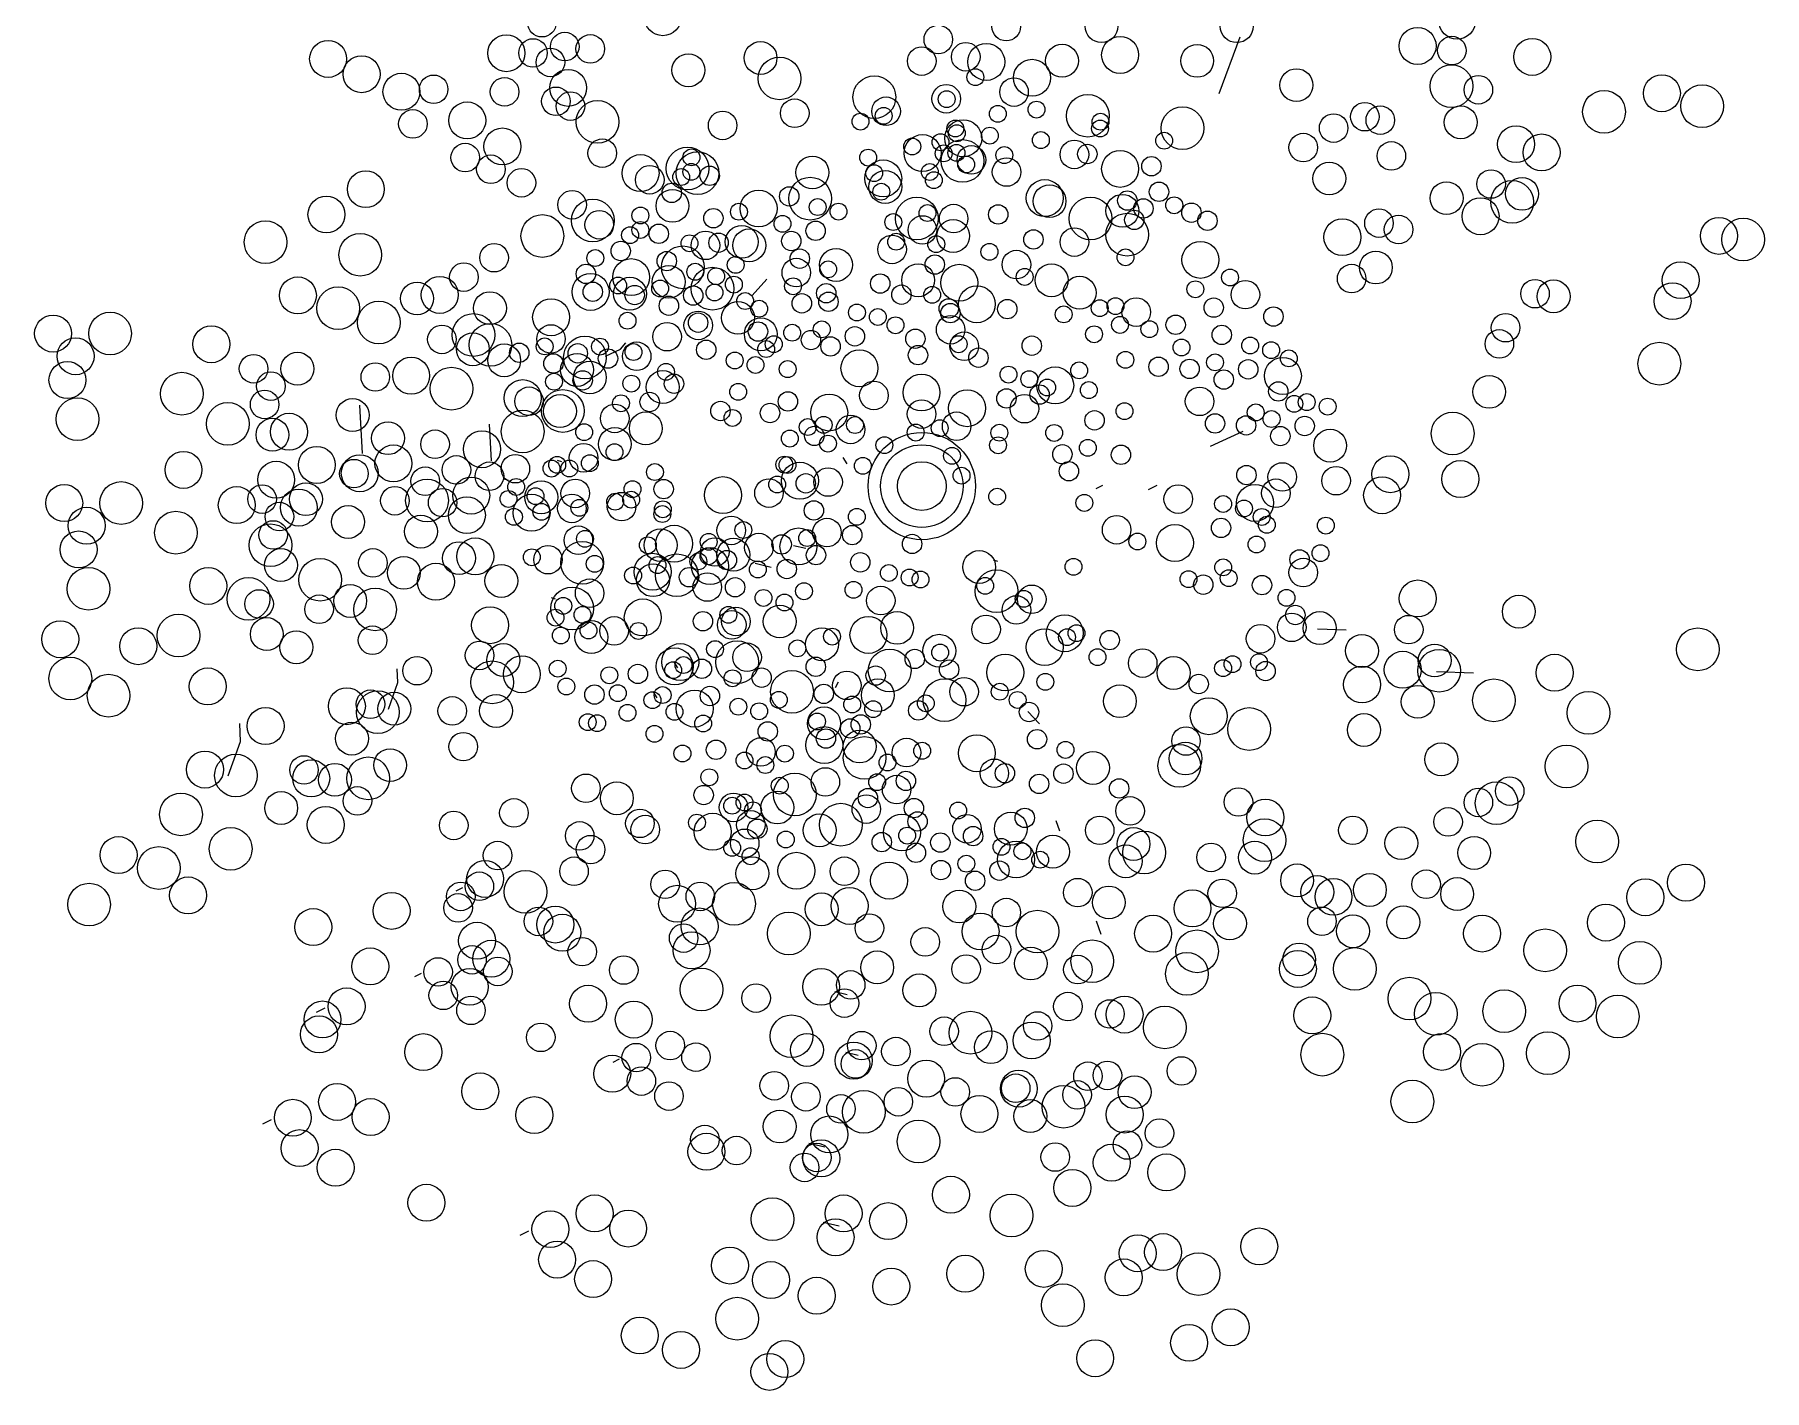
# Model space of a CAD drawing. Header units: millimetres. Extents: x 441061 to 442903, y 4515148 to 4515613.
# Drawn here: x 442193.376 to 442194.817, y 4515581.066 to 4515582.196 of the extents above; entities that cross this region are included whole.
import ezdxf

# ---------------------------------------------------------------- set-up
doc = ezdxf.new("R2010")
doc.units = ezdxf.units.MM
doc.layers.add('01_piscinas', color=254, linetype='Continuous')

msp = doc.modelspace()

# ---------------------------------------------------------------- linework, layer by layer
at = {"layer": '01_piscinas'}
for p, q in [((442194.363, 4515582.1468, 0), (442194.3805, 4515582.194, 0)), ((442193.9862, 4515581.992, 0), (442193.974, 4515581.9785, 0)), ((442193.6468, 4515581.8869, 0), (442193.6489, 4515581.8469, 0)), ((442193.7549, 4515581.8713, 0), (442193.7565, 4515581.8406, 0)), ((442194.3559, 4515581.8529, 0), (442194.383, 4515581.8653, 0)), ((442193.8152, 4515581.8397, 0), (442193.8117, 4515581.8408, 0)), ((442194.0531, 4515581.8382, 0), (442194.0498, 4515581.8435, 0)), ((442193.7709, 4515581.8242, 0), (442193.7674, 4515581.8254, 0)), ((442194.2659, 4515581.82, 0), (442194.2604, 4515581.8173, 0)), ((442194.3111, 4515581.8202, 0), (442194.3039, 4515581.8166, 0)), ((442194.0187, 4515581.7675, 0), (442194.0084, 4515581.7699, 0)), ((442193.9897, 4515581.7519, 0), (442193.9763, 4515581.755, 0)), ((442194.1785, 4515581.7568, 0), (442194.1751, 4515581.7579, 0)), ((442193.8101, 4515581.7253, 0), (442193.8066, 4515581.7264, 0)), ((442194.6248, 4515581.7217, 0), (442194.6257, 4515581.719, 0)), ((442194.4451, 4515581.7008, 0), (442194.4689, 4515581.6999, 0)), ((442194.7776, 4515581.6923, 0), (442194.7788, 4515581.6889, 0)), ((442193.912, 4515581.6683, 0), (442193.9087, 4515581.6736, 0)), ((442194.544, 4515581.6651, 0), (442194.575, 4515581.664, 0)), ((442194.0455, 4515581.6562, 0), (442194.0431, 4515581.6515, 0)), ((442193.8947, 4515581.6433, 0), (442193.8914, 4515581.6486, 0)), ((442194.2036, 4515581.6319, 0), (442194.2132, 4515581.6216, 0)), ((442194.2875, 4515581.5655, 0), (442194.2868, 4515581.564, 0)), ((442194.227, 4515581.5409, 0), (442194.2299, 4515581.5324, 0)), ((442194.1659, 4515581.5257, 0), (442194.1652, 4515581.5242, 0)), ((442194.5269, 4515581.5288, 0), (442194.5278, 4515581.5261, 0)), ((442193.7326, 4515581.4849, 0), (442193.7271, 4515581.4821, 0)), ((442194.2606, 4515581.4573, 0), (442194.2643, 4515581.4463, 0)), ((442194.6504, 4515581.4416, 0), (442194.6515, 4515581.4381, 0)), ((442193.6981, 4515581.4135, 0), (442193.6926, 4515581.4107, 0)), ((442194.0531, 4515581.3958, 0), (442194.0428, 4515581.3982, 0)), ((442193.6178, 4515581.3845, 0), (442193.6106, 4515581.3809, 0)), ((442193.8632, 4515581.3421, 0), (442193.8577, 4515581.3393, 0)), ((442194.0623, 4515581.3452, 0), (442194.052, 4515581.3476, 0)), ((442193.573, 4515581.2917, 0), (442193.5658, 4515581.2881, 0)), ((442194.0345, 4515581.2687, 0), (442194.0211, 4515581.2718, 0)), ((442194.0464, 4515581.2029, 0), (442194.033, 4515581.206, 0)), ((442193.7876, 4515581.1988, 0), (442193.7804, 4515581.1952, 0))]:
    msp.add_line(p, q, dxfattribs=at)
at = {"layer": '01_piscinas', "elevation": 0}
for points in [[(442193.8516, 4515581.9279), (442193.8641, 4515581.9338), (442193.8641, 4515581.9338), (442193.8687, 4515581.9389)], [(442193.6708, 4515581.6338), (442193.6786, 4515581.6559), (442193.6786, 4515581.6559), (442193.6781, 4515581.6674)], [(442193.5374, 4515581.5781), (442193.5476, 4515581.6068), (442193.5476, 4515581.6068), (442193.5469, 4515581.6218)]]:
    msp.add_lwpolyline(points, dxfattribs=at)
at = {"layer": '01_piscinas'}
for centre, radius in [((442193.7987, 4515582.2057, 0), 0.0119), ((442193.8995, 4515582.2103, 0), 0.0154), ((442194.1856, 4515582.2024, 0), 0.0119), ((442194.265, 4515582.2029, 0), 0.0137), ((442194.3777, 4515582.2028, 0), 0.0137), ((442194.5613, 4515582.2074, 0), 0.0154), ((442194.129, 4515582.1917, 0), 0.0119), ((442194.5284, 4515582.1863, 0), 0.0154), ((442193.6206, 4515582.1755, 0), 0.0154), ((442193.7691, 4515582.1803, 0), 0.0154), ((442193.7913, 4515582.1805, 0), 0.0119), ((442193.8058, 4515582.1726, 0), 0.0119), ((442193.8178, 4515582.1858, 0), 0.0119), ((442193.839, 4515582.1839, 0), 0.0119), ((442193.9809, 4515582.1763, 0), 0.0137), ((442194.1152, 4515582.1737, 0), 0.0119), ((442194.1519, 4515582.1773, 0), 0.0119), ((442194.169, 4515582.173, 0), 0.0154), ((442194.2321, 4515582.174, 0), 0.0137), ((442194.2805, 4515582.1788, 0), 0.0154), ((442194.3447, 4515582.1739, 0), 0.0137), ((442194.5569, 4515582.1825, 0), 0.0119), ((442194.6239, 4515582.1772, 0), 0.0154), ((442193.6485, 4515582.1628, 0), 0.0154), ((442193.9208, 4515582.1661, 0), 0.0137), ((442193.9967, 4515582.1593, 0), 0.0178), ((442194.2071, 4515582.1598, 0), 0.0154), ((442194.5566, 4515582.1528, 0), 0.0178), ((442193.6817, 4515582.1482, 0), 0.0154), ((442193.7085, 4515582.1502, 0), 0.0119), ((442193.7676, 4515582.1481, 0), 0.0119), ((442193.8206, 4515582.1514, 0), 0.0154), ((442194.0757, 4515582.1437, 0), 0.0178), ((442194.1599, 4515582.1603, 0), 0.00702), ((442194.1921, 4515582.1479, 0), 0.0119), ((442194.4274, 4515582.1537, 0), 0.0137), ((442194.579, 4515582.1498, 0), 0.0119), ((442194.7319, 4515582.1469, 0), 0.0154), ((442193.8104, 4515582.1402, 0), 0.0119), ((442193.8225, 4515582.1362, 0), 0.0119), ((442193.8451, 4515582.1231, 0), 0.0178), ((442194.0094, 4515582.1303, 0), 0.0119), ((442194.0855, 4515582.1319, 0), 0.0119), ((442194.1356, 4515582.1423, 0), 0.0119), ((442194.136, 4515582.142, 0), 0.00702), ((442194.2536, 4515582.1282, 0), 0.0178), ((442194.6837, 4515582.1315, 0), 0.0178), ((442194.7654, 4515582.1361, 0), 0.0178), ((442193.6912, 4515582.1214, 0), 0.0119), ((442193.7365, 4515582.1243, 0), 0.0154), ((442193.9493, 4515582.1201, 0), 0.0119), ((442194.0642, 4515582.1233, 0), 0.00702), ((442194.0835, 4515582.1281, 0), 0.00702), ((442194.1786, 4515582.1298, 0), 0.00702), ((442194.2108, 4515582.1333, 0), 0.00702), ((442194.2642, 4515582.1232, 0), 0.00702), ((442194.3325, 4515582.1178, 0), 0.0178), ((442194.4584, 4515582.1179, 0), 0.0119), ((442194.4844, 4515582.1274, 0), 0.0119), ((442194.4973, 4515582.1245, 0), 0.0119), ((442194.5643, 4515582.1227, 0), 0.0137), ((442193.7658, 4515582.1026, 0), 0.0154), ((442194.1159, 4515582.0971, 0), 0.0154), ((442194.1308, 4515582.1061, 0), 0.00702), ((442194.1498, 4515582.1094, 0), 0.0154), ((442194.1432, 4515582.1176, 0), 0.00702), ((442194.1444, 4515582.1136, 0), 0.00702), ((442194.172, 4515582.1116, 0), 0.00702), ((442194.2145, 4515582.1079, 0), 0.00702), ((442194.2638, 4515582.1176, 0), 0.00702), ((442194.3172, 4515582.1074, 0), 0.00702), ((442194.4331, 4515582.1017, 0), 0.0119), ((442194.6104, 4515582.1045, 0), 0.0154), ((442194.6317, 4515582.0976, 0), 0.0154), ((442193.7348, 4515582.0933, 0), 0.0119), ((442193.849, 4515582.097, 0), 0.0119), ((442193.9201, 4515582.0842, 0), 0.0178), ((442193.9284, 4515582.0804, 0), 0.0178), ((442193.9233, 4515582.0935, 0), 0.00702), ((442194.0706, 4515582.0933, 0), 0.00702), ((442194.1073, 4515582.1026, 0), 0.00702), ((442194.1335, 4515582.0968, 0), 0.00702), ((442194.1492, 4515582.0905, 0), 0.0178), ((442194.1441, 4515582.0973, 0), 0.00702), ((442194.1566, 4515582.0914, 0), 0.0119), ((442194.184, 4515582.0954, 0), 0.00702), ((442194.2424, 4515582.0959, 0), 0.0119), ((442194.2532, 4515582.0963, 0), 0.00808), ((442194.2805, 4515582.0839, 0), 0.0154), ((442194.5065, 4515582.0947, 0), 0.0119), ((442193.7562, 4515582.0836, 0), 0.0119), ((442193.7817, 4515582.0723, 0), 0.0119), ((442193.8809, 4515582.0804, 0), 0.0154), ((442193.8886, 4515582.0748, 0), 0.0119), ((442193.9147, 4515582.0771, 0), 0.00702), ((442193.9232, 4515582.0814, 0), 0.00702), ((442193.9385, 4515582.0782, 0), 0.00808), ((442194.0241, 4515582.0809, 0), 0.0137), ((442194.0831, 4515582.076, 0), 0.0154), ((442194.0756, 4515582.0803, 0), 0.00702), ((442194.1219, 4515582.0813, 0), 0.00702), ((442194.1522, 4515582.0876, 0), 0.00702), ((442194.1859, 4515582.0813, 0), 0.0119), ((442194.3066, 4515582.0861, 0), 0.00808), ((442194.4548, 4515582.0759, 0), 0.0137), ((442194.5896, 4515582.0713, 0), 0.0119), ((442193.652, 4515582.067, 0), 0.0154), ((442193.9069, 4515582.0639, 0), 0.00808), ((442194.0048, 4515582.061, 0), 0.00808), ((442194.0223, 4515582.0591, 0), 0.0178), ((442194.0848, 4515582.0689, 0), 0.0137), ((442194.0815, 4515582.0649, 0), 0.00702), ((442194.1253, 4515582.0745, 0), 0.00702), ((442194.2177, 4515582.0596, 0), 0.0154), ((442194.2217, 4515582.057, 0), 0.0137), ((442194.3129, 4515582.0648, 0), 0.00808), ((442194.5525, 4515582.0595, 0), 0.0137), ((442194.6071, 4515582.0564, 0), 0.0178), ((442194.6154, 4515582.0631, 0), 0.0137), ((442193.6192, 4515582.0459, 0), 0.0154), ((442193.8239, 4515582.054, 0), 0.0119), ((442193.8411, 4515582.0409, 0), 0.0178), ((442193.9075, 4515582.0531, 0), 0.0137), ((442193.9629, 4515582.0482, 0), 0.00702), ((442193.9793, 4515582.0509, 0), 0.0154), ((442194.0285, 4515582.0521, 0), 0.00702), ((442194.0459, 4515582.0483, 0), 0.00702), ((442194.1112, 4515582.0425, 0), 0.0178), ((442194.12, 4515582.0471, 0), 0.00702), ((442194.1418, 4515582.0425, 0), 0.0119), ((442194.2559, 4515582.0426, 0), 0.0178), ((442194.2824, 4515582.049, 0), 0.0137), ((442194.2865, 4515582.0575, 0), 0.00808), ((442194.2999, 4515582.0509, 0), 0.00808), ((442194.3256, 4515582.0536, 0), 0.00702), ((442194.3399, 4515582.0474, 0), 0.00808), ((442194.5808, 4515582.0444, 0), 0.0154), ((442193.5685, 4515582.0229, 0), 0.0178), ((442193.7991, 4515582.028, 0), 0.0178), ((442193.8465, 4515582.0373, 0), 0.0119), ((442193.8808, 4515582.033, 0), 0.00702), ((442193.8808, 4515582.0451, 0), 0.00702), ((442193.9416, 4515582.0428, 0), 0.00808), ((442193.9992, 4515582.0381, 0), 0.00702), ((442194.0268, 4515582.0323, 0), 0.00808), ((442194.0915, 4515582.0396, 0), 0.00702), ((442194.1158, 4515582.033, 0), 0.0119), ((442194.1414, 4515582.028, 0), 0.0137), ((442194.1789, 4515582.0459, 0), 0.00808), ((442194.2863, 4515582.0291, 0), 0.0178), ((442194.2923, 4515582.0414, 0), 0.00808), ((442194.3533, 4515582.0407, 0), 0.00808), ((442194.4657, 4515582.027, 0), 0.0154), ((442194.4962, 4515582.0387, 0), 0.0119), ((442194.5125, 4515582.0334, 0), 0.0119), ((442194.7795, 4515582.0281, 0), 0.0154), ((442194.7996, 4515582.0251, 0), 0.0178), ((442193.6474, 4515582.0124, 0), 0.0178), ((442193.8722, 4515582.0287, 0), 0.00702), ((442193.8961, 4515582.0298, 0), 0.00808), ((442193.9217, 4515582.0219, 0), 0.00702), ((442193.935, 4515582.0202, 0), 0.0119), ((442193.9459, 4515582.0224, 0), 0.00808), ((442193.9652, 4515582.0231, 0), 0.0137), ((442193.9715, 4515582.0202, 0), 0.0137), ((442194.0065, 4515582.0238, 0), 0.00808), ((442194.0905, 4515582.0168, 0), 0.0119), ((442194.0939, 4515582.0232, 0), 0.00702), ((442194.1273, 4515582.0212, 0), 0.00702), ((442194.2083, 4515582.0251, 0), 0.00808), ((442194.2424, 4515582.0229, 0), 0.0119), ((442193.7589, 4515582.0099, 0), 0.0119), ((442193.8432, 4515582.0096, 0), 0.00702), ((442193.8644, 4515582.0155, 0), 0.00808), ((442193.9028, 4515582.0071, 0), 0.00808), ((442193.9161, 4515582.0019, 0), 0.0178), ((442193.9602, 4515582.0039, 0), 0.00702), ((442194.0136, 4515582.0091, 0), 0.00808), ((442194.0438, 4515582.0039, 0), 0.0137), ((442194.1261, 4515582.0042, 0), 0.00808), ((442194.1716, 4515582.0148, 0), 0.00702), ((442194.1941, 4515582.0042, 0), 0.0119), ((442194.285, 4515582.0102, 0), 0.00702), ((442194.3474, 4515582.0081, 0), 0.0154), ((442194.4936, 4515582.0017, 0), 0.0137), ((442193.7337, 4515581.9937, 0), 0.0119), ((442193.8393, 4515581.9814, 0), 0.0154), ((442193.8354, 4515581.9964, 0), 0.00808), ((442193.8731, 4515581.9937, 0), 0.0154), ((442193.9044, 4515581.9898, 0), 0.0137), ((442193.9265, 4515581.9982, 0), 0.00702), ((442193.9408, 4515581.9841, 0), 0.0178), ((442193.9439, 4515581.9944, 0), 0.00702), ((442194.0107, 4515581.9975, 0), 0.0119), ((442194.0373, 4515582.0002, 0), 0.00702), ((442194.0806, 4515581.9884, 0), 0.00808), ((442194.1122, 4515581.9911, 0), 0.0137), ((442194.1465, 4515581.989, 0), 0.0154), ((442194.201, 4515581.9939, 0), 0.00702), ((442194.2234, 4515581.9911, 0), 0.0137), ((442194.3721, 4515581.9934, 0), 0.00702), ((442194.4734, 4515581.9925, 0), 0.0119), ((442194.7476, 4515581.9912, 0), 0.0154), ((442193.5954, 4515581.9785, 0), 0.0154), ((442193.629, 4515581.9678, 0), 0.0178), ((442193.6947, 4515581.9759, 0), 0.0137), ((442193.7136, 4515581.9789, 0), 0.0154), ((442193.8411, 4515581.9815, 0), 0.00808), ((442193.8623, 4515581.9868, 0), 0.00702), ((442193.8721, 4515581.9799, 0), 0.0137), ((442193.876, 4515581.9788, 0), 0.00808), ((442193.8972, 4515581.9842, 0), 0.00702), ((442193.9248, 4515581.9784, 0), 0.00808), ((442193.9425, 4515581.9809, 0), 0.00702), ((442193.9587, 4515581.9875, 0), 0.00702), ((442194.008, 4515581.9861, 0), 0.00702), ((442194.0356, 4515581.9803, 0), 0.00808), ((442194.0983, 4515581.9791, 0), 0.00808), ((442194.1239, 4515581.979, 0), 0.00702), ((442194.1611, 4515581.9711, 0), 0.0154), ((442194.2468, 4515581.9807, 0), 0.0137), ((442194.3432, 4515581.9836, 0), 0.00702), ((442194.3849, 4515581.9791, 0), 0.0119), ((442194.6262, 4515581.9799, 0), 0.0119), ((442194.6417, 4515581.9777, 0), 0.0137), ((442194.7408, 4515581.9737, 0), 0.0154), ((442193.6629, 4515581.9559, 0), 0.0178), ((442193.7554, 4515581.9679, 0), 0.0137), ((442193.8064, 4515581.9603, 0), 0.0154), ((442193.9045, 4515581.9699, 0), 0.00808), ((442193.9621, 4515581.9598, 0), 0.0137), ((442193.9681, 4515581.9738, 0), 0.00702), ((442193.9797, 4515581.9674, 0), 0.00702), ((442194.0153, 4515581.9719, 0), 0.00808), ((442194.0375, 4515581.9732, 0), 0.00808), ((442194.0612, 4515581.9643, 0), 0.00702), ((442194.1377, 4515581.9676, 0), 0.00808), ((442194.1391, 4515581.9637, 0), 0.00808), ((442194.1865, 4515581.9671, 0), 0.00808), ((442194.2335, 4515581.9627, 0), 0.00702), ((442194.2635, 4515581.9678, 0), 0.00702), ((442194.2767, 4515581.9695, 0), 0.00702), ((442194.2939, 4515581.9646, 0), 0.0119), ((442194.3585, 4515581.9683, 0), 0.00808), ((442194.4083, 4515581.9609, 0), 0.00808), ((442193.3914, 4515581.9467, 0), 0.0154), ((442193.4389, 4515581.9467, 0), 0.0178), ((442193.5233, 4515581.9378, 0), 0.0154), ((442193.7154, 4515581.9418, 0), 0.0119), ((442193.7418, 4515581.9455, 0), 0.0178), ((442193.7558, 4515581.9373, 0), 0.0178), ((442193.8063, 4515581.9422, 0), 0.0119), ((442193.8701, 4515581.9574, 0), 0.00702), ((442193.903, 4515581.9441, 0), 0.0119), ((442193.929, 4515581.9535, 0), 0.0119), ((442193.9289, 4515581.9558, 0), 0.00808), ((442193.9811, 4515581.9461, 0), 0.0137), ((442193.9788, 4515581.9484, 0), 0.00808), ((442194.0072, 4515581.9474, 0), 0.00702), ((442194.0319, 4515581.9502, 0), 0.00702), ((442194.0786, 4515581.9605, 0), 0.00702), ((442194.0934, 4515581.9536, 0), 0.00702), ((442194.1393, 4515581.9499, 0), 0.0119), ((442194.2804, 4515581.9539, 0), 0.00702), ((442194.3049, 4515581.9504, 0), 0.00702), ((442194.3268, 4515581.954, 0), 0.00808), ((442194.3652, 4515581.9456, 0), 0.00808), ((442194.6017, 4515581.9516, 0), 0.0119), ((442193.4102, 4515581.9278, 0), 0.0154), ((442193.7412, 4515581.9336, 0), 0.0137), ((442193.801, 4515581.936, 0), 0.00702), ((442193.8346, 4515581.9268, 0), 0.0178), ((442193.8471, 4515581.9358, 0), 0.00702), ((442193.8777, 4515581.9278, 0), 0.0119), ((442193.9356, 4515581.9332, 0), 0.00808), ((442193.9856, 4515581.9338, 0), 0.00702), ((442193.9919, 4515581.9379, 0), 0.00702), ((442194.0229, 4515581.9413, 0), 0.00808), ((442194.0392, 4515581.936, 0), 0.00808), ((442194.0595, 4515581.9444, 0), 0.00808), ((442194.1099, 4515581.9424, 0), 0.00808), ((442194.1506, 4515581.9361, 0), 0.0119), ((442194.146, 4515581.9378, 0), 0.00702), ((442194.2069, 4515581.9366, 0), 0.00808), ((442194.2588, 4515581.9461, 0), 0.00702), ((442194.3316, 4515581.9351, 0), 0.00702), ((442194.3889, 4515581.9367, 0), 0.00702), ((442194.4063, 4515581.9329, 0), 0.00702), ((442194.5965, 4515581.9381, 0), 0.0119), ((442194.7298, 4515581.9216, 0), 0.0178), ((442193.5585, 4515581.9174, 0), 0.0119), ((442193.595, 4515581.9174, 0), 0.0137), ((442193.6898, 4515581.9116, 0), 0.0154), ((442193.7673, 4515581.9244, 0), 0.0137), ((442193.7798, 4515581.9307, 0), 0.00808), ((442193.8083, 4515581.9218, 0), 0.00808), ((442193.828, 4515581.9164, 0), 0.0137), ((442193.8286, 4515581.9302, 0), 0.00808), ((442193.8538, 4515581.9259, 0), 0.00808), ((442193.875, 4515581.9313, 0), 0.00702), ((442193.9594, 4515581.9243, 0), 0.00702), ((442193.9767, 4515581.9205, 0), 0.00702), ((442194.0633, 4515581.9178, 0), 0.0154), ((442194.1121, 4515581.9287, 0), 0.00808), ((442194.1625, 4515581.9266, 0), 0.00808), ((442194.2849, 4515581.9248, 0), 0.00702), ((442194.3125, 4515581.919, 0), 0.00808), ((442194.3384, 4515581.9173, 0), 0.00808), ((442194.3596, 4515581.9227, 0), 0.00702), ((442194.3872, 4515581.9169, 0), 0.00808), ((442194.4161, 4515581.9114, 0), 0.0154), ((442194.4211, 4515581.926, 0), 0.00702), ((442193.4034, 4515581.908, 0), 0.0154), ((442193.4987, 4515581.8966, 0), 0.0178), ((442193.5729, 4515581.9029, 0), 0.0119), ((442193.6599, 4515581.9105, 0), 0.0119), ((442193.7234, 4515581.9008, 0), 0.0178), ((442193.8088, 4515581.9066, 0), 0.00702), ((442193.8327, 4515581.9077, 0), 0.00808), ((442193.8387, 4515581.9101, 0), 0.0137), ((442193.8732, 4515581.905, 0), 0.00702), ((442193.8994, 4515581.9021, 0), 0.0137), ((442193.9021, 4515581.9148, 0), 0.00702), ((442193.9088, 4515581.9049, 0), 0.00808), ((442194.0035, 4515581.9171, 0), 0.00702), ((442194.115, 4515581.8976, 0), 0.0154), ((442194.1875, 4515581.9125, 0), 0.00702), ((442194.2048, 4515581.9087, 0), 0.00702), ((442194.2264, 4515581.9035, 0), 0.0154), ((442194.2464, 4515581.916, 0), 0.00702), ((442194.3669, 4515581.9084, 0), 0.00808), ((442194.588, 4515581.8981, 0), 0.0137), ((442193.5677, 4515581.8876, 0), 0.0119), ((442193.7827, 4515581.8929, 0), 0.0154), ((442193.788, 4515581.8903, 0), 0.0119), ((442193.8162, 4515581.8822, 0), 0.0178), ((442193.8138, 4515581.8821, 0), 0.0137), ((442193.8646, 4515581.8886, 0), 0.00702), ((442193.8885, 4515581.8897, 0), 0.00808), ((442193.9622, 4515581.8981, 0), 0.00702), ((442194.0037, 4515581.8901, 0), 0.00808), ((442194.0381, 4515581.8809, 0), 0.0154), ((442194.0753, 4515581.8951, 0), 0.0119), ((442194.153, 4515581.8845, 0), 0.0154), ((442194.1858, 4515581.8926, 0), 0.00808), ((442194.2008, 4515581.8841, 0), 0.0119), ((442194.2134, 4515581.8959, 0), 0.00808), ((442194.2197, 4515581.9018, 0), 0.00702), ((442194.2544, 4515581.8996, 0), 0.00702), ((442194.3467, 4515581.8902, 0), 0.0119), ((442194.4123, 4515581.8985, 0), 0.00808), ((442194.436, 4515581.8896, 0), 0.00702), ((442193.4118, 4515581.8753, 0), 0.0178), ((442193.5371, 4515581.8715, 0), 0.0178), ((442193.641, 4515581.8788, 0), 0.0137), ((442193.7827, 4515581.8651, 0), 0.0178), ((442193.8594, 4515581.876, 0), 0.0119), ((442193.8853, 4515581.8677, 0), 0.0137), ((442193.9475, 4515581.8822, 0), 0.00808), ((442193.9576, 4515581.8764, 0), 0.00702), ((442193.9888, 4515581.8805, 0), 0.00808), ((442194.1151, 4515581.8796, 0), 0.0119), ((442194.1443, 4515581.8695, 0), 0.0119), ((442194.2592, 4515581.8744, 0), 0.00808), ((442194.2841, 4515581.882, 0), 0.00702), ((442194.3935, 4515581.881, 0), 0.00702), ((442194.4067, 4515581.8755, 0), 0.00702), ((442194.4256, 4515581.8881, 0), 0.00702), ((442194.4534, 4515581.8858, 0), 0.00702), ((442194.5576, 4515581.8634, 0), 0.0178), ((442193.5742, 4515581.8624, 0), 0.0137), ((442193.588, 4515581.8649, 0), 0.0154), ((442193.6705, 4515581.8595, 0), 0.0137), ((442193.8339, 4515581.8645, 0), 0.00702), ((442193.8595, 4515581.8546, 0), 0.0137), ((442194.0202, 4515581.8688, 0), 0.00702), ((442194.0257, 4515581.8614, 0), 0.00808), ((442194.0335, 4515581.8706, 0), 0.00702), ((442194.0559, 4515581.8668, 0), 0.0119), ((442194.0596, 4515581.8705, 0), 0.00702), ((442194.1102, 4515581.8642, 0), 0.00702), ((442194.1302, 4515581.8679, 0), 0.00702), ((442194.1799, 4515581.8641, 0), 0.00702), ((442194.2255, 4515581.8639, 0), 0.00702), ((442194.3596, 4515581.8718, 0), 0.00808), ((442194.3855, 4515581.8702, 0), 0.00808), ((442194.414, 4515581.8613, 0), 0.00808), ((442194.4343, 4515581.8697, 0), 0.00808), ((442194.4555, 4515581.8533, 0), 0.0137), ((442193.6112, 4515581.8372, 0), 0.0154), ((442193.675, 4515581.8385, 0), 0.0154), ((442193.7097, 4515581.8545, 0), 0.0119), ((442193.7488, 4515581.8503, 0), 0.0154), ((442193.8334, 4515581.8432, 0), 0.0119), ((442193.8592, 4515581.8479, 0), 0.00702), ((442194.0053, 4515581.8592, 0), 0.00702), ((442194.0371, 4515581.855, 0), 0.00702), ((442194.1153, 4515581.8196, 0), 0.0447), ((442194.0841, 4515581.8537, 0), 0.00702), ((442194.1153, 4515581.8196, 0), 0.0344), ((442194.1788, 4515581.8536, 0), 0.00702), ((442194.2324, 4515581.8461, 0), 0.00808), ((442194.2536, 4515581.8515, 0), 0.00702), ((442194.2812, 4515581.8457, 0), 0.00808), ((442193.5001, 4515581.8331, 0), 0.0154), ((442193.5773, 4515581.8249, 0), 0.0154), ((442193.6421, 4515581.83, 0), 0.0119), ((442193.647, 4515581.8303, 0), 0.0154), ((442193.7275, 4515581.8331, 0), 0.0119), ((442193.755, 4515581.8278, 0), 0.0119), ((442193.7766, 4515581.8341, 0), 0.0119), ((442193.8067, 4515581.8342, 0), 0.00702), ((442193.8115, 4515581.8373, 0), 0.00702), ((442193.8216, 4515581.8343, 0), 0.00702), ((442193.8386, 4515581.8387, 0), 0.00702), ((442193.8929, 4515581.8313, 0), 0.00702), ((442194.0007, 4515581.8375, 0), 0.00702), ((442194.0034, 4515581.8372, 0), 0.00702), ((442194.0137, 4515581.8241, 0), 0.0154), ((442194.0661, 4515581.8365, 0), 0.00702), ((442194.1153, 4515581.8196, 0), 0.0203), ((442194.1404, 4515581.8448, 0), 0.00702), ((442194.2378, 4515581.832, 0), 0.00808), ((442194.4156, 4515581.8272, 0), 0.0119), ((442194.5057, 4515581.8295, 0), 0.0154), ((442194.564, 4515581.8255, 0), 0.0154), ((442193.703, 4515581.8076, 0), 0.0178), ((442193.7015, 4515581.8237, 0), 0.0119), ((442193.7398, 4515581.8117, 0), 0.0154), ((442193.7773, 4515581.8189, 0), 0.00702), ((442193.7982, 4515581.8103, 0), 0.0137), ((442193.8265, 4515581.8135, 0), 0.0119), ((442193.8742, 4515581.817, 0), 0.00702), ((442193.9002, 4515581.8171, 0), 0.00808), ((442193.9496, 4515581.8121, 0), 0.0154), ((442193.9879, 4515581.8138, 0), 0.0119), ((442193.9947, 4515581.8209, 0), 0.00702), ((442194.0186, 4515581.8219, 0), 0.00808), ((442194.0372, 4515581.823, 0), 0.0119), ((442194.1484, 4515581.8283, 0), 0.00702), ((442194.3858, 4515581.8288, 0), 0.00808), ((442194.4103, 4515581.8137, 0), 0.0119), ((442194.4605, 4515581.8241, 0), 0.0119), ((442194.4988, 4515581.812, 0), 0.0154), ((442193.4007, 4515581.8055, 0), 0.0154), ((442193.4481, 4515581.8055, 0), 0.0178), ((442193.5445, 4515581.8038, 0), 0.0154), ((442193.5656, 4515581.8088, 0), 0.0119), ((442193.5962, 4515581.8017, 0), 0.0154), ((442193.6021, 4515581.8087, 0), 0.0137), ((442193.6762, 4515581.8074, 0), 0.0119), ((442193.716, 4515581.8058, 0), 0.0119), ((442193.7362, 4515581.7954, 0), 0.0154), ((442193.7709, 4515581.8089, 0), 0.00702), ((442193.7901, 4515581.7974, 0), 0.0154), ((442193.7934, 4515581.8112, 0), 0.00702), ((442193.8237, 4515581.801, 0), 0.0119), ((442193.8598, 4515581.8066, 0), 0.00702), ((442193.8651, 4515581.8025, 0), 0.0119), ((442193.8731, 4515581.8083, 0), 0.00702), ((442194.1781, 4515581.8108, 0), 0.00702), ((442194.2507, 4515581.8056, 0), 0.00702), ((442194.3289, 4515581.8088, 0), 0.0119), ((442194.3663, 4515581.8047, 0), 0.00702), ((442194.3929, 4515581.8056, 0), 0.0154), ((442193.4194, 4515581.7866, 0), 0.0154), ((442193.4938, 4515581.7808, 0), 0.0178), ((442193.58, 4515581.7942, 0), 0.0119), ((442193.6372, 4515581.7897, 0), 0.0137), ((442193.6979, 4515581.7817, 0), 0.0137), ((442193.7754, 4515581.794, 0), 0.00702), ((442193.7983, 4515581.7982, 0), 0.00702), ((442193.8299, 4515581.8015, 0), 0.00702), ((442193.8991, 4515581.7963, 0), 0.00702), ((442193.8995, 4515581.8003, 0), 0.00702), ((442194.0253, 4515581.7993, 0), 0.00808), ((442194.0611, 4515581.794, 0), 0.00702), ((442194.2776, 4515581.7832, 0), 0.0119), ((442194.3837, 4515581.8009, 0), 0.00702), ((442194.3985, 4515581.7939, 0), 0.00702), ((442193.4127, 4515581.7668, 0), 0.0154), ((442193.5726, 4515581.7703, 0), 0.0178), ((442193.5748, 4515581.7789, 0), 0.0119), ((442193.8291, 4515581.7745, 0), 0.0119), ((442193.8346, 4515581.7757, 0), 0.00702), ((442193.8976, 4515581.7704, 0), 0.0137), ((442193.9089, 4515581.7716, 0), 0.0154), ((442193.9565, 4515581.7827, 0), 0.0119), ((442193.9666, 4515581.783, 0), 0.00702), ((442194.0125, 4515581.7693, 0), 0.0154), ((442194.0197, 4515581.7763, 0), 0.00702), ((442194.0362, 4515581.7809, 0), 0.0119), ((442194.0573, 4515581.7788, 0), 0.00808), ((442194.2949, 4515581.7735, 0), 0.00702), ((442194.3262, 4515581.7722, 0), 0.0154), ((442194.3646, 4515581.7848, 0), 0.00808), ((442194.4027, 4515581.7874, 0), 0.00702), ((442194.4519, 4515581.7867, 0), 0.00702), ((442193.5813, 4515581.7538, 0), 0.0137), ((442193.6579, 4515581.7556, 0), 0.0119), ((442193.7297, 4515581.7596, 0), 0.0137), ((442193.7432, 4515581.761, 0), 0.0154), ((442193.7903, 4515581.7603, 0), 0.00702), ((442193.8038, 4515581.7583, 0), 0.0119), ((442193.8323, 4515581.7557, 0), 0.0178), ((442193.887, 4515581.7703, 0), 0.00702), ((442193.9388, 4515581.753, 0), 0.0154), ((442193.9376, 4515581.7611, 0), 0.00702), ((442193.9377, 4515581.7732, 0), 0.00702), ((442193.9428, 4515581.7647, 0), 0.0119), ((442193.9583, 4515581.7624, 0), 0.0137), ((442193.9529, 4515581.7579, 0), 0.00808), ((442193.9795, 4515581.7684, 0), 0.0119), ((442193.9985, 4515581.771, 0), 0.00808), ((442194.0271, 4515581.7621, 0), 0.00808), ((442194.1072, 4515581.7714, 0), 0.00808), ((442194.1631, 4515581.7522, 0), 0.0137), ((442194.3941, 4515581.771, 0), 0.00702), ((442194.43, 4515581.7585, 0), 0.00808), ((442194.4475, 4515581.7637, 0), 0.00702), ((442193.421, 4515581.7341, 0), 0.0178), ((442193.5207, 4515581.7364, 0), 0.0154), ((442193.614, 4515581.7416, 0), 0.0178), ((442193.6837, 4515581.7473, 0), 0.0137), ((442193.7104, 4515581.7399, 0), 0.0154), ((442193.7649, 4515581.7406, 0), 0.0137), ((442193.8427, 4515581.7548, 0), 0.00702), ((442193.8747, 4515581.7451, 0), 0.00702), ((442193.891, 4515581.7482, 0), 0.0154), ((442193.8913, 4515581.7412, 0), 0.0137), ((442193.895, 4515581.7538, 0), 0.00702), ((442193.9111, 4515581.7453, 0), 0.0178), ((442193.9213, 4515581.7437, 0), 0.00808), ((442193.9291, 4515581.7569, 0), 0.00702), ((442193.9786, 4515581.7501, 0), 0.00702), ((442194.0028, 4515581.7505, 0), 0.00808), ((442194.064, 4515581.7561, 0), 0.00808), ((442194.0878, 4515581.7472, 0), 0.00702), ((442194.2417, 4515581.7523, 0), 0.00702), ((442194.3664, 4515581.7519, 0), 0.00702), ((442194.4331, 4515581.7476, 0), 0.0119), ((442193.5543, 4515581.7257, 0), 0.0178), ((442193.639, 4515581.7239, 0), 0.0137), ((442193.8385, 4515581.7304, 0), 0.0119), ((442193.9365, 4515581.7355, 0), 0.0119), ((442193.9597, 4515581.7353, 0), 0.00808), ((442194.0171, 4515581.732, 0), 0.00702), ((442194.0584, 4515581.7332, 0), 0.00702), ((442194.1051, 4515581.7435, 0), 0.00702), ((442194.1142, 4515581.7418, 0), 0.00702), ((442194.1775, 4515581.732, 0), 0.0178), ((442194.168, 4515581.7365, 0), 0.00702), ((442194.2069, 4515581.7253, 0), 0.0119), ((442194.3375, 4515581.7421, 0), 0.00702), ((442194.3498, 4515581.7375, 0), 0.00808), ((442194.371, 4515581.7429, 0), 0.00702), ((442194.3987, 4515581.7371, 0), 0.00808), ((442194.5285, 4515581.726, 0), 0.0154), ((442193.5631, 4515581.7214, 0), 0.0119), ((442193.6131, 4515581.717, 0), 0.0119), ((442193.6597, 4515581.7169, 0), 0.0178), ((442193.824, 4515581.7177, 0), 0.0178), ((442193.8165, 4515581.7199, 0), 0.00702), ((442193.8828, 4515581.7102, 0), 0.0154), ((442193.9834, 4515581.7264, 0), 0.00702), ((442194.0008, 4515581.7226, 0), 0.00702), ((442194.0811, 4515581.7242, 0), 0.0119), ((442194.1941, 4515581.7164, 0), 0.0119), ((442194.2002, 4515581.7257, 0), 0.00702), ((442194.4191, 4515581.7265, 0), 0.00702), ((442194.6127, 4515581.715, 0), 0.0137), ((442193.496, 4515581.6951, 0), 0.0178), ((442193.5695, 4515581.6963, 0), 0.0137), ((442193.7555, 4515581.7037, 0), 0.0154), ((442193.8101, 4515581.71, 0), 0.00702), ((442193.8326, 4515581.7123, 0), 0.00702), ((442193.8589, 4515581.699, 0), 0.0119), ((442193.9329, 4515581.707, 0), 0.00808), ((442193.9569, 4515581.704, 0), 0.0119), ((442193.9541, 4515581.7123, 0), 0.00702), ((442193.9604, 4515581.7068, 0), 0.0119), ((442193.9969, 4515581.7068, 0), 0.0137), ((442194.0708, 4515581.6956, 0), 0.0154), ((442194.0947, 4515581.7015, 0), 0.0137), ((442194.1688, 4515581.7002, 0), 0.0119), ((442194.2344, 4515581.697, 0), 0.0154), ((442194.4235, 4515581.7019, 0), 0.0119), ((442194.4265, 4515581.7122, 0), 0.00808), ((442194.4468, 4515581.7013, 0), 0.0137), ((442194.521, 4515581.7, 0), 0.0119), ((442193.3974, 4515581.692, 0), 0.0154), ((442193.4624, 4515581.6862, 0), 0.0154), ((442193.5941, 4515581.6853, 0), 0.0137), ((442193.6576, 4515581.6912, 0), 0.0119), ((442193.8145, 4515581.6951, 0), 0.00702), ((442193.8399, 4515581.6938, 0), 0.0137), ((442193.8375, 4515581.6993, 0), 0.00702), ((442193.8791, 4515581.6989, 0), 0.00702), ((442194.0321, 4515581.6878, 0), 0.0137), ((442194.0405, 4515581.6942, 0), 0.00702), ((442194.1298, 4515581.6824, 0), 0.0137), ((442194.2177, 4515581.6854, 0), 0.0154), ((442194.2363, 4515581.6937, 0), 0.00702), ((442194.2442, 4515581.6971, 0), 0.00702), ((442194.2718, 4515581.6913, 0), 0.00808), ((442194.3975, 4515581.6924, 0), 0.0119), ((442194.482, 4515581.6823, 0), 0.0137), ((442194.7618, 4515581.6836, 0), 0.0178), ((442193.7468, 4515581.6785, 0), 0.0119), ((442193.7666, 4515581.6747, 0), 0.0137), ((442193.9093, 4515581.6694, 0), 0.0154), ((442193.914, 4515581.673, 0), 0.0154), ((442193.943, 4515581.6838, 0), 0.00702), ((442193.9614, 4515581.6729, 0), 0.0178), ((442193.9697, 4515581.677, 0), 0.0119), ((442194.0116, 4515581.6844, 0), 0.00702), ((442194.0885, 4515581.666, 0), 0.0178), ((442194.1094, 4515581.6756, 0), 0.00808), ((442194.1306, 4515581.6809, 0), 0.00702), ((442194.1848, 4515581.6643, 0), 0.0154), ((442194.2617, 4515581.6771, 0), 0.00702), ((442194.2993, 4515581.6721, 0), 0.0119), ((442194.3962, 4515581.6729, 0), 0.00702), ((442194.516, 4515581.6666, 0), 0.0154), ((442194.5463, 4515581.6658, 0), 0.0178), ((442194.5426, 4515581.6743, 0), 0.0137), ((442194.6426, 4515581.6641, 0), 0.0154), ((442193.4058, 4515581.6593, 0), 0.0178), ((442193.5203, 4515581.6527, 0), 0.0154), ((442193.6947, 4515581.6658, 0), 0.0119), ((442193.7572, 4515581.6561, 0), 0.0178), ((442193.782, 4515581.6628, 0), 0.0154), ((442193.8119, 4515581.6675, 0), 0.00702), ((442193.8549, 4515581.662, 0), 0.00702), ((442193.8787, 4515581.6631, 0), 0.00808), ((442193.9081, 4515581.6663, 0), 0.00702), ((442193.9167, 4515581.6705, 0), 0.00702), ((442193.932, 4515581.6674, 0), 0.00808), ((442193.9576, 4515581.6595, 0), 0.00702), ((442193.9818, 4515581.66, 0), 0.00808), ((442194.0071, 4515581.6482, 0), 0.0178), ((442194.0269, 4515581.6691, 0), 0.00808), ((442194.0528, 4515581.6536, 0), 0.0119), ((442194.0768, 4515581.6617, 0), 0.00808), ((442194.138, 4515581.6667, 0), 0.00808), ((442194.3251, 4515581.6639, 0), 0.0137), ((442194.3663, 4515581.6679, 0), 0.00702), ((442194.3741, 4515581.6713, 0), 0.00702), ((442194.4017, 4515581.6655, 0), 0.00808), ((442194.4821, 4515581.6543, 0), 0.0154), ((442193.4377, 4515581.645, 0), 0.0178), ((442193.6362, 4515581.6362, 0), 0.0154), ((442193.8191, 4515581.6526, 0), 0.00702), ((442193.8425, 4515581.6459, 0), 0.00808), ((442193.862, 4515581.6471, 0), 0.00702), ((442193.8993, 4515581.6455, 0), 0.00702), ((442193.9387, 4515581.6447, 0), 0.00808), ((442194.0336, 4515581.6465, 0), 0.00808), ((442194.0786, 4515581.6454, 0), 0.0137), ((442194.1342, 4515581.6413, 0), 0.0178), ((442194.1505, 4515581.6483, 0), 0.0119), ((442194.1802, 4515581.6483, 0), 0.00702), ((442194.2182, 4515581.6565, 0), 0.00702), ((442194.2803, 4515581.6404, 0), 0.0137), ((442194.346, 4515581.6547, 0), 0.00808), ((442194.5285, 4515581.6399, 0), 0.0137), ((442194.592, 4515581.6411, 0), 0.0178), ((442193.6559, 4515581.6379, 0), 0.0119), ((442193.662, 4515581.6312, 0), 0.0178), ((442193.6757, 4515581.6341, 0), 0.0137), ((442193.724, 4515581.6323, 0), 0.0119), ((442193.7605, 4515581.6323, 0), 0.0137), ((442193.87, 4515581.6307, 0), 0.00702), ((442193.8908, 4515581.6413, 0), 0.00702), ((442193.9092, 4515581.6315, 0), 0.00702), ((442193.926, 4515581.6342, 0), 0.0154), ((442193.9624, 4515581.6358, 0), 0.00702), ((442193.9798, 4515581.632, 0), 0.00702), ((442193.9961, 4515581.6415, 0), 0.00702), ((442194.0573, 4515581.6376, 0), 0.00702), ((442194.0747, 4515581.6338, 0), 0.00702), ((442194.1123, 4515581.6327, 0), 0.00808), ((442194.1186, 4515581.6386, 0), 0.00702), ((442194.1951, 4515581.6414, 0), 0.00702), ((442194.2046, 4515581.6314, 0), 0.00808), ((442194.3544, 4515581.6279, 0), 0.0154), ((442194.6708, 4515581.6307, 0), 0.0178), ((442193.5685, 4515581.6197, 0), 0.0154), ((442193.6404, 4515581.6092, 0), 0.0137), ((442193.8369, 4515581.6229, 0), 0.00702), ((442193.8447, 4515581.6221, 0), 0.00702), ((442193.9331, 4515581.6218, 0), 0.00702), ((442193.9869, 4515581.6152, 0), 0.00808), ((442194.0338, 4515581.6219, 0), 0.0137), ((442194.028, 4515581.6235, 0), 0.00702), ((442194.0556, 4515581.6177, 0), 0.00808), ((442194.0644, 4515581.621, 0), 0.00808), ((442194.388, 4515581.6172, 0), 0.0178), ((442194.4837, 4515581.6164, 0), 0.0137), ((442193.7332, 4515581.6025, 0), 0.0119), ((442193.8925, 4515581.6132, 0), 0.00702), ((442193.9438, 4515581.5999, 0), 0.00808), ((442193.9812, 4515581.5981, 0), 0.0119), ((442194.034, 4515581.6038, 0), 0.0154), ((442194.0354, 4515581.6093, 0), 0.00808), ((442194.0634, 4515581.6026, 0), 0.0137), ((442194.0676, 4515581.5931, 0), 0.0178), ((442194.1025, 4515581.5976, 0), 0.0119), ((442194.1611, 4515581.597, 0), 0.0154), ((442194.2113, 4515581.6087, 0), 0.00808), ((442194.3354, 4515581.6072, 0), 0.0119), ((442193.518, 4515581.5834, 0), 0.0154), ((442193.5438, 4515581.5785, 0), 0.0178), ((442193.6005, 4515581.5831, 0), 0.0119), ((442193.654, 4515581.5761, 0), 0.0178), ((442193.6723, 4515581.5871, 0), 0.0137), ((442193.9158, 4515581.5968, 0), 0.00702), ((442193.9675, 4515581.591, 0), 0.00702), ((442193.9849, 4515581.5872, 0), 0.00702), ((442194.0012, 4515581.5967, 0), 0.00702), ((442194.0867, 4515581.5893, 0), 0.00702), ((442194.1156, 4515581.5991, 0), 0.00702), ((442194.235, 4515581.5998, 0), 0.00702), ((442194.2579, 4515581.5848, 0), 0.0137), ((442194.3298, 4515581.5866, 0), 0.0178), ((442194.335, 4515581.5926, 0), 0.0137), ((442194.5481, 4515581.5919, 0), 0.0137), ((442194.6524, 4515581.586, 0), 0.0178), ((442193.6065, 4515581.5761, 0), 0.0154), ((442193.6263, 4515581.5749, 0), 0.0137), ((442193.8354, 4515581.5678, 0), 0.0119), ((442193.9382, 4515581.577, 0), 0.00702), ((442194.0094, 4515581.5626, 0), 0.0178), ((442194.0349, 4515581.5731, 0), 0.0119), ((442194.0781, 4515581.5729, 0), 0.00702), ((442194.0943, 4515581.5668, 0), 0.0119), ((442194.102, 4515581.574, 0), 0.00808), ((442194.1757, 4515581.5803, 0), 0.0119), ((442194.1845, 4515581.5804, 0), 0.00808), ((442194.213, 4515581.5715, 0), 0.00808), ((442194.2333, 4515581.58, 0), 0.00808), ((442193.5815, 4515581.5514, 0), 0.0137), ((442193.645, 4515581.5573, 0), 0.0119), ((442193.8612, 4515581.5595, 0), 0.0137), ((442193.9335, 4515581.5622, 0), 0.00808), ((442193.9949, 4515581.5518, 0), 0.0137), ((442193.9969, 4515581.57, 0), 0.00702), ((442194.0703, 4515581.5597, 0), 0.00808), ((442194.2797, 4515581.5677, 0), 0.00808), ((442194.3791, 4515581.5564, 0), 0.0119), ((442194.579, 4515581.556, 0), 0.0119), ((442194.5942, 4515581.5555, 0), 0.0178), ((442194.6051, 4515581.5655, 0), 0.0119), ((442193.498, 4515581.5461, 0), 0.0178), ((442193.6186, 4515581.5373, 0), 0.0154), ((442193.7754, 4515581.5473, 0), 0.0119), ((442193.8804, 4515581.5386, 0), 0.0119), ((442193.9584, 4515581.5519, 0), 0.0119), ((442193.9573, 4515581.5533, 0), 0.00702), ((442193.9675, 4515581.556, 0), 0.00702), ((442193.9746, 4515581.5495, 0), 0.00702), ((442194.0478, 4515581.5375, 0), 0.0178), ((442194.069, 4515581.5505, 0), 0.0119), ((442194.1087, 4515581.5513, 0), 0.00808), ((442194.1456, 4515581.5493, 0), 0.00702), ((442194.2011, 4515581.5432, 0), 0.00808), ((442194.2888, 4515581.549, 0), 0.0119), ((442194.4015, 4515581.5435, 0), 0.0154), ((442194.5538, 4515581.5398, 0), 0.0119), ((442193.7253, 4515581.5369, 0), 0.0119), ((442193.8302, 4515581.5282, 0), 0.0119), ((442193.8848, 4515581.5334, 0), 0.0119), ((442193.9279, 4515581.5392, 0), 0.00702), ((442193.941, 4515581.5316, 0), 0.0154), ((442193.9728, 4515581.5373, 0), 0.0119), ((442193.9782, 4515581.5341, 0), 0.00808), ((442194.0301, 4515581.5328, 0), 0.0137), ((442194.0987, 4515581.531, 0), 0.0154), ((442194.1031, 4515581.5284, 0), 0.00702), ((442194.1117, 4515581.5402, 0), 0.00808), ((442194.1529, 4515581.5341, 0), 0.0119), ((442194.158, 4515581.528, 0), 0.00808), ((442194.1894, 4515581.5341, 0), 0.0137), ((442194.2635, 4515581.5328, 0), 0.0119), ((442194.4009, 4515581.5246, 0), 0.0178), ((442194.4744, 4515581.5328, 0), 0.0119), ((442194.5148, 4515581.5221, 0), 0.0137), ((442194.678, 4515581.5235, 0), 0.0178), ((442193.446, 4515581.5122, 0), 0.0154), ((442193.5394, 4515581.5174, 0), 0.0178), ((442193.7618, 4515581.5118, 0), 0.0119), ((442193.8393, 4515581.5167, 0), 0.0119), ((442193.9573, 4515581.5182, 0), 0.00702), ((442193.9677, 4515581.522, 0), 0.0119), ((442194.0019, 4515581.5252, 0), 0.00702), ((442194.0819, 4515581.523, 0), 0.00808), ((442194.1104, 4515581.5141, 0), 0.00808), ((442194.1307, 4515581.5226, 0), 0.00808), ((442194.1817, 4515581.5191, 0), 0.00702), ((442194.1938, 4515581.5085, 0), 0.0154), ((442194.1991, 4515581.5153, 0), 0.00702), ((442194.2245, 4515581.515, 0), 0.0137), ((442194.2917, 4515581.5214, 0), 0.0137), ((442194.3006, 4515581.5144, 0), 0.0178), ((442194.3563, 4515581.5102, 0), 0.0119), ((442194.3928, 4515581.5101, 0), 0.0137), ((442194.5755, 4515581.514, 0), 0.0137), ((442193.4796, 4515581.5014, 0), 0.0178), ((442193.7514, 4515581.4923, 0), 0.0154), ((442193.8255, 4515581.4987, 0), 0.0119), ((442193.9741, 4515581.4969, 0), 0.0137), ((442193.9726, 4515581.5112, 0), 0.00702), ((442194.0108, 4515581.4991, 0), 0.0154), ((442194.0508, 4515581.4987, 0), 0.0119), ((442194.1312, 4515581.4997, 0), 0.00808), ((442194.1524, 4515581.505, 0), 0.00702), ((442194.18, 4515581.4992, 0), 0.00808), ((442194.2139, 4515581.5083, 0), 0.00702), ((442194.2852, 4515581.507, 0), 0.0137), ((442193.5039, 4515581.4786, 0), 0.0154), ((442193.7466, 4515581.4862, 0), 0.0119), ((442193.785, 4515581.4815, 0), 0.0178), ((442193.9014, 4515581.4878, 0), 0.0119), ((442194.088, 4515581.4909, 0), 0.0154), ((442194.1597, 4515581.4908, 0), 0.00808), ((442194.2452, 4515581.4809, 0), 0.0119), ((442194.3656, 4515581.4803, 0), 0.0119), ((442194.428, 4515581.4911, 0), 0.0137), ((442194.4448, 4515581.4814, 0), 0.0137), ((442194.4583, 4515581.4774, 0), 0.0154), ((442194.4886, 4515581.4831, 0), 0.0137), ((442194.5355, 4515581.4879, 0), 0.0119), ((442194.5613, 4515581.4797, 0), 0.0137), ((442194.7181, 4515581.477, 0), 0.0154), ((442194.752, 4515581.4892, 0), 0.0154), ((442193.4214, 4515581.4709, 0), 0.0178), ((442193.6735, 4515581.4657, 0), 0.0154), ((442193.7289, 4515581.4682, 0), 0.0119), ((442193.7311, 4515581.4777, 0), 0.0119), ((442193.9114, 4515581.4716, 0), 0.0154), ((442193.9307, 4515581.4777, 0), 0.0119), ((442193.9588, 4515581.4715, 0), 0.0178), ((442194.0318, 4515581.467, 0), 0.0137), ((442194.0551, 4515581.4698, 0), 0.0154), ((442194.1465, 4515581.4693, 0), 0.0137), ((442194.2711, 4515581.4727, 0), 0.0137), ((442194.3408, 4515581.4678, 0), 0.0154), ((442193.6082, 4515581.4522, 0), 0.0154), ((442193.7958, 4515581.4569, 0), 0.0119), ((442193.8099, 4515581.4543, 0), 0.0154), ((442193.9301, 4515581.4527, 0), 0.0154), ((442194.0045, 4515581.4468, 0), 0.0178), ((442194.0716, 4515581.4514, 0), 0.0119), ((442194.1642, 4515581.4485, 0), 0.0154), ((442194.1857, 4515581.4643, 0), 0.0119), ((442194.2116, 4515581.4484, 0), 0.0178), ((442194.372, 4515581.4552, 0), 0.0137), ((442194.4487, 4515581.457, 0), 0.0119), ((442194.5165, 4515581.4562, 0), 0.0137), ((442194.6853, 4515581.4559, 0), 0.0154), ((442193.7447, 4515581.4408, 0), 0.0154), ((442193.8157, 4515581.4475, 0), 0.0154), ((442193.9168, 4515581.443, 0), 0.0119), ((442194.1181, 4515581.4398, 0), 0.0119), ((442194.308, 4515581.4467, 0), 0.0154), ((442194.3446, 4515581.432, 0), 0.0178), ((442194.4745, 4515581.4487, 0), 0.0137), ((442194.5821, 4515581.4468, 0), 0.0154), ((442194.6346, 4515581.4328, 0), 0.0178), ((442193.6557, 4515581.4194, 0), 0.0154), ((442193.7405, 4515581.4249, 0), 0.0119), ((442193.7565, 4515581.4258, 0), 0.0154), ((442193.8323, 4515581.4317, 0), 0.0119), ((442193.9234, 4515581.4328, 0), 0.0154), ((442194.1775, 4515581.4335, 0), 0.0119), ((442194.2061, 4515581.4218, 0), 0.0137), ((442194.2573, 4515581.4237, 0), 0.0178), ((442194.4297, 4515581.4252, 0), 0.0137), ((442194.4761, 4515581.4173, 0), 0.0178), ((442194.7135, 4515581.4224, 0), 0.0178), ((442193.7122, 4515581.4148, 0), 0.0119), ((442193.762, 4515581.4152, 0), 0.0119), ((442193.8669, 4515581.4164, 0), 0.0119), ((442194.0781, 4515581.4186, 0), 0.0137), ((442194.1522, 4515581.4172, 0), 0.0119), ((442194.2453, 4515581.4168, 0), 0.0119), ((442194.3362, 4515581.4132, 0), 0.0178), ((442194.4286, 4515581.4173, 0), 0.0154), ((442193.7165, 4515581.3953, 0), 0.0119), ((442193.7386, 4515581.4024, 0), 0.0154), ((442193.9317, 4515581.4001, 0), 0.0178), ((442194.0314, 4515581.4024, 0), 0.0154), ((442194.056, 4515581.404, 0), 0.0119), ((442194.1132, 4515581.3995, 0), 0.0137), ((442194.5217, 4515581.3926, 0), 0.0178), ((442193.636, 4515581.3861, 0), 0.0154), ((442193.7396, 4515581.3828, 0), 0.0119), ((442193.8372, 4515581.3883, 0), 0.0154), ((442193.9772, 4515581.393, 0), 0.0119), ((442194.0508, 4515581.3888, 0), 0.0119), ((442194.237, 4515581.386, 0), 0.0119), ((442194.272, 4515581.3798, 0), 0.0119), ((442194.2842, 4515581.3793, 0), 0.0154), ((442194.4406, 4515581.3786, 0), 0.0154), ((442194.5436, 4515581.3799, 0), 0.0178), ((442194.6006, 4515581.3821, 0), 0.0178), ((442194.6616, 4515581.3885, 0), 0.0154), ((442194.6951, 4515581.3777, 0), 0.0178), ((442193.613, 4515581.3628, 0), 0.0154), ((442193.6159, 4515581.3752, 0), 0.0154), ((442193.8753, 4515581.3751, 0), 0.0154), ((442194.0067, 4515581.3612, 0), 0.0178), ((442194.1339, 4515581.3654, 0), 0.0119), ((442194.1559, 4515581.3642, 0), 0.0178), ((442194.2118, 4515581.3698, 0), 0.0119), ((442194.3178, 4515581.3686, 0), 0.0178), ((442193.6999, 4515581.348, 0), 0.0154), ((442193.7978, 4515581.3603, 0), 0.0119), ((442193.9056, 4515581.3535, 0), 0.0119), ((442194.0196, 4515581.3498, 0), 0.0137), ((442194.0652, 4515581.3534, 0), 0.0119), ((442194.1728, 4515581.3521, 0), 0.0137), ((442194.2068, 4515581.3577, 0), 0.0154), ((442194.449, 4515581.3459, 0), 0.0178), ((442194.5487, 4515581.3482, 0), 0.0154), ((442194.6369, 4515581.3472, 0), 0.0178), ((442193.8773, 4515581.3434, 0), 0.0119), ((442193.9271, 4515581.3438, 0), 0.0119), ((442194.0585, 4515581.3409, 0), 0.0154), ((442194.06, 4515581.3382, 0), 0.0119), ((442194.0937, 4515581.3485, 0), 0.0119), ((442194.5822, 4515581.3375, 0), 0.0178), ((442193.8573, 4515581.33, 0), 0.0154), ((442193.8816, 4515581.3239, 0), 0.0119), ((442194.1189, 4515581.3259, 0), 0.0154), ((442194.2537, 4515581.3279, 0), 0.0119), ((442194.2699, 4515581.3286, 0), 0.0119), ((442194.3316, 4515581.3323, 0), 0.0119), ((442193.6281, 4515581.3065, 0), 0.0154), ((442193.7473, 4515581.3153, 0), 0.0154), ((442193.9046, 4515581.3114, 0), 0.0119), ((442193.9923, 4515581.32, 0), 0.0119), ((442194.0187, 4515581.3108, 0), 0.0119), ((442194.1431, 4515581.3148, 0), 0.0119), ((442194.1961, 4515581.3176, 0), 0.0154), ((442194.1935, 4515581.3179, 0), 0.0119), ((442194.2334, 4515581.3025, 0), 0.0178), ((442194.2447, 4515581.3124, 0), 0.0119), ((442194.2926, 4515581.3146, 0), 0.0137), ((442194.524, 4515581.3069, 0), 0.0178), ((442193.5912, 4515581.2933, 0), 0.0154), ((442193.656, 4515581.2939, 0), 0.0154), ((442193.7924, 4515581.2955, 0), 0.0154), ((442194.0479, 4515581.3007, 0), 0.0119), ((442194.0669, 4515581.2982, 0), 0.0178), ((442194.0957, 4515581.3066, 0), 0.0119), ((442194.1633, 4515581.2965, 0), 0.0154), ((442194.2057, 4515581.2947, 0), 0.0137), ((442194.2843, 4515581.296, 0), 0.0154), ((442193.9969, 4515581.286, 0), 0.0137), ((442194.0382, 4515581.2794, 0), 0.0154), ((442194.1126, 4515581.2735, 0), 0.0178), ((442194.3133, 4515581.2805, 0), 0.0119), ((442193.5968, 4515581.268, 0), 0.0154), ((442193.9358, 4515581.265, 0), 0.0154), ((442193.9345, 4515581.2752, 0), 0.0119), ((442193.9609, 4515581.266, 0), 0.0119), ((442194.2866, 4515581.2706, 0), 0.0119), ((442193.6268, 4515581.2517, 0), 0.0154), ((442194.0176, 4515581.2519, 0), 0.0119), ((442194.0278, 4515581.2602, 0), 0.0119), ((442194.0315, 4515581.2595, 0), 0.0154), ((442194.2264, 4515581.2606, 0), 0.0119), ((442194.2735, 4515581.2559, 0), 0.0154), ((442194.319, 4515581.2478, 0), 0.0154), ((442194.2407, 4515581.2348, 0), 0.0154), ((442193.7025, 4515581.2225, 0), 0.0154), ((442194.1395, 4515581.2292, 0), 0.0154), ((442193.8427, 4515581.2136, 0), 0.0154), ((442193.9908, 4515581.2089, 0), 0.0178), ((442194.0501, 4515581.2136, 0), 0.0154), ((442194.0872, 4515581.2072, 0), 0.0154), ((442194.19, 4515581.2118, 0), 0.0178), ((442193.8058, 4515581.2005, 0), 0.0154), ((442193.8706, 4515581.201, 0), 0.0154), ((442194.0434, 4515581.1937, 0), 0.0154), ((442193.8114, 4515581.1751, 0), 0.0154), ((442194.2952, 4515581.1804, 0), 0.0154), ((442194.3163, 4515581.1814, 0), 0.0154), ((442194.3964, 4515581.1861, 0), 0.0154), ((442193.9554, 4515581.1702, 0), 0.0154), ((442194.1514, 4515581.1634, 0), 0.0154), ((442194.2169, 4515581.1674, 0), 0.0154), ((442194.2835, 4515581.1603, 0), 0.0154), ((442194.3458, 4515581.1631, 0), 0.0178), ((442193.8414, 4515581.1589, 0), 0.0154), ((442193.9896, 4515581.1581, 0), 0.0154), ((442194.0898, 4515581.1527, 0), 0.0154), ((442194.0277, 4515581.145, 0), 0.0154), ((442194.2328, 4515581.1372, 0), 0.0178), ((442193.9614, 4515581.1259, 0), 0.0178), ((442194.3727, 4515581.1187, 0), 0.0154), ((442193.8803, 4515581.1119, 0), 0.0154), ((442194.338, 4515581.1058, 0), 0.0154), ((442193.9146, 4515581.0999, 0), 0.0154), ((442194.0015, 4515581.0923, 0), 0.0154), ((442194.2597, 4515581.0929, 0), 0.0154), ((442193.9883, 4515581.0816, 0), 0.0154)]:
    msp.add_circle(centre, radius, dxfattribs=at)

doc.saveas('drawing.dxf')
